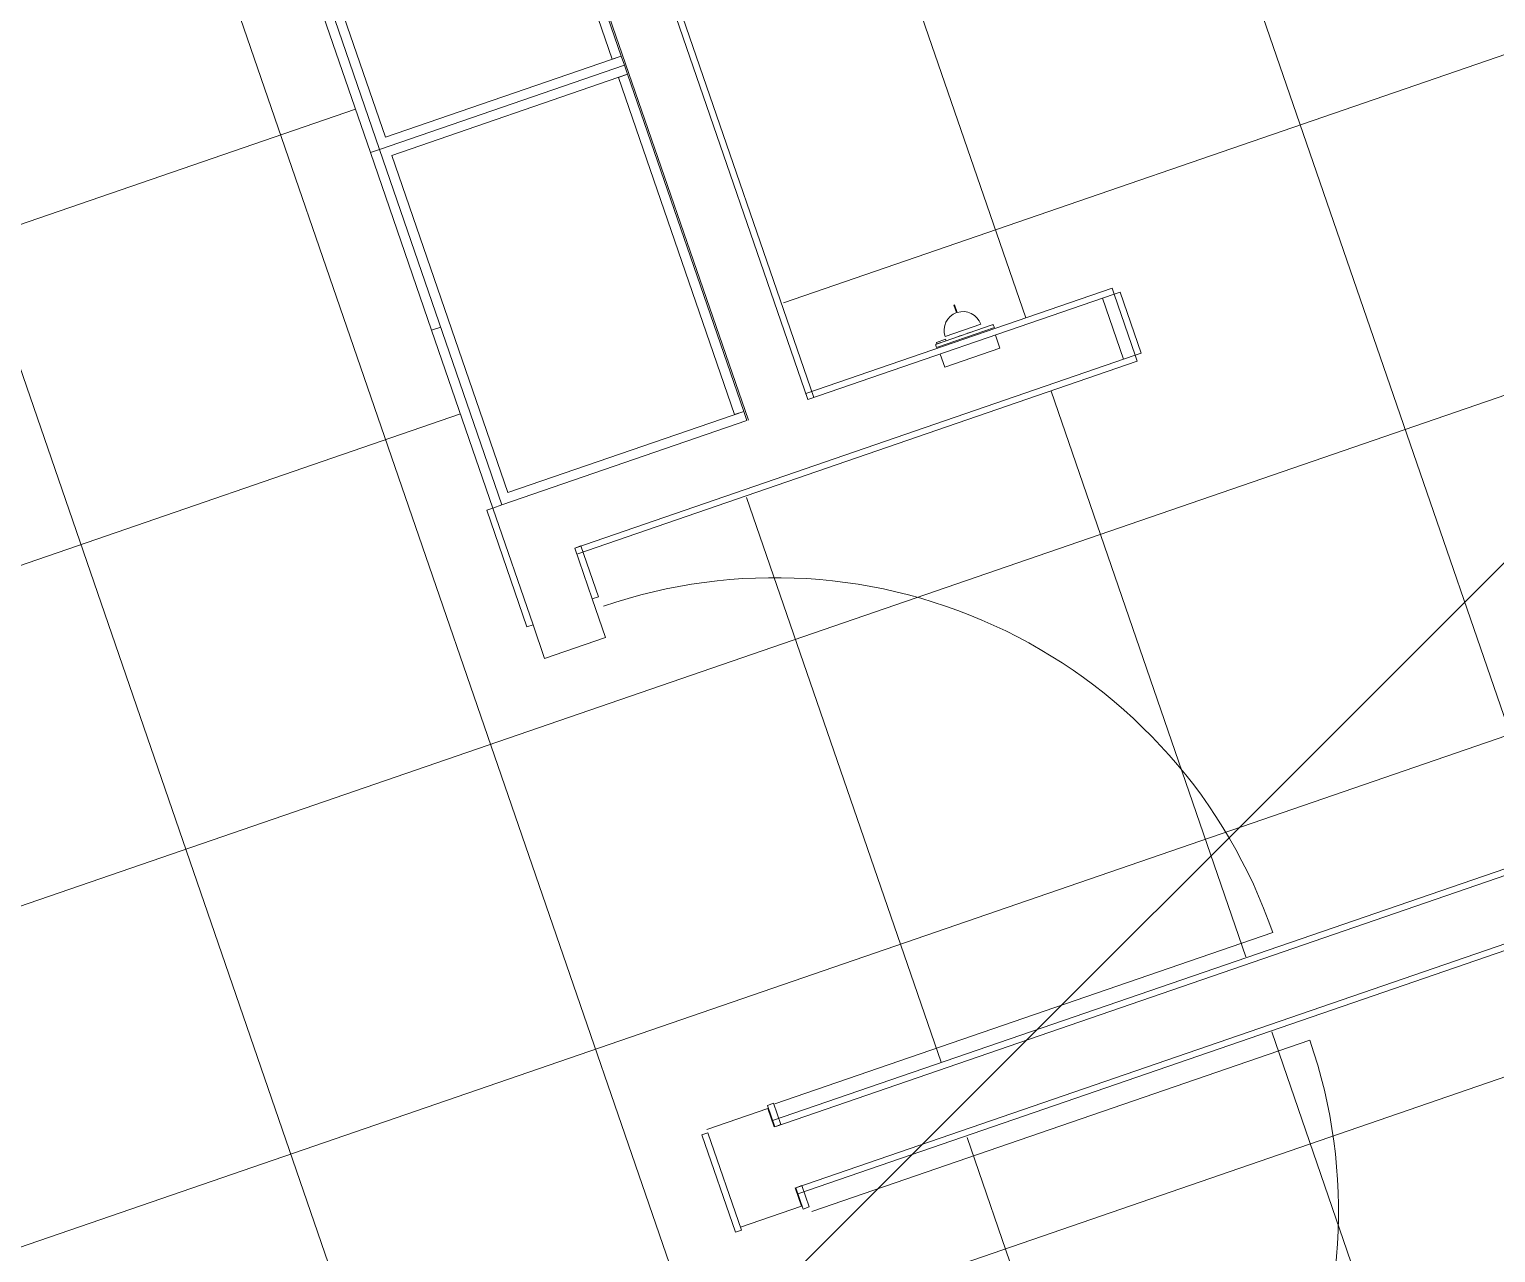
# Model space of a CAD drawing. Header units: millimetres. Extents: x 674 to 609626, y -20132 to 4061356.
# Drawn here: x 137599 to 140328, y 3973862 to 3976140 of the extents above; entities that cross this region are included whole.
import ezdxf

# ---------------------------------------------------------------- set-up
doc = ezdxf.new("R2010")
doc.units = ezdxf.units.MM
for name, color, linetype, lineweight in [('A-000-M_MASS', 13, 'Continuous', 25), ('A-230-H-FLOOR', 190, 'Continuous', 13), ('A-230-M_FLOOR', 192, 'Continuous', 13), ('A-325-M_DOOR', 31, 'Continuous', 13), ('A-325-M_DOOR_PANEL', 31, 'Continuous', 13), ('A-760-M_FFE_STORAGE', 31, 'Continuous', 13), ('E-610-M_EPS', 91, 'Continuous', 13), ('Z-060-M_DETAIL', 92, 'Continuous', 25)]:
    doc.layers.add(name, color=color, linetype=linetype, lineweight=lineweight)

# ---------------------------------------------------------------- blocks, each defined once
blk = doc.blocks.new('X_Door-Panel-Hinge-Standard - Standard-1773919-S0_021 - GROUND LOADING PLAN')
at = {"layer": 'A-325-M_DOOR', "lineweight": 5}
blk.add_arc((-490.0000000000011, 19.99999999999999), 980.0000000000015, 359.9999999999996, 89.99999999999994, dxfattribs=at)
at = {"layer": 'A-325-M_DOOR_PANEL', "lineweight": 5}
blk.add_line((-489.9999999999995, 19.99999999999999), (-489.9999999999995, 1000.000000000001), dxfattribs=at)
blk = doc.blocks.new('X_Door-Panel-Hinge-Standard - Standard-1773783-S0_021 - GROUND LOADING PLAN')
at = {"layer": 'A-325-M_DOOR', "lineweight": 5}
blk.add_arc((-490.0000000000011, -19.99999999999999), 979.9999999999999, 269.9999999999997, 4.452776554048924e-14, dxfattribs=at)
at = {"layer": 'A-325-M_DOOR_PANEL', "lineweight": 5}
blk.add_line((-489.9999999999995, -19.99999999999999), (-489.9999999999995, -1000.000000000001), dxfattribs=at)
blk = doc.blocks.new('WALL_FINISH - M-TIL2 Wall Tile-3365031-S0_021 - GROUND LOADING PLAN')
at = {"layer": 'A-000-M_MASS', "lineweight": 5}
for p, q in [((1730.743048334731, 1.108855940401554e-09), (2.772139851003885e-10, 5.544279702007771e-10)), ((2.772139851003885e-10, 5.544279702007771e-10), (-2.772139851003885e-10, -11.99999999965075)), ((1730.743048334731, -11.99999999965075), (1730.743048334731, 1.108855940401554e-09)), ((-2.772139851003885e-10, -11.99999999965075), (1730.743048334731, -11.99999999965075))]:
    blk.add_line(p, q, dxfattribs=at)
blk = doc.blocks.new('WALL_FINISH - M-TIL2 Wall Tile-3365032-S0_021 - GROUND LOADING PLAN')
at = {"layer": 'A-000-M_MASS', "lineweight": 5}
for p, q in [((41.99859226402477, -2.772139851003885e-10), (0, 0)), ((0, 0), (0, -11.99999999992797)), ((0, -11.99999999992797), (41.99859226402477, -12.00000000020518)), ((41.99859226402477, -12.00000000020518), (41.99859226402477, -2.772139851003885e-10))]:
    blk.add_line(p, q, dxfattribs=at)
blk = doc.blocks.new('WALL_FINISH - M-TIL2 Wall Tile-2946752-S0_021 - GROUND LOADING PLAN')
at = {"layer": 'A-000-M_MASS', "lineweight": 5}
for p, q in [((2080.000000000081, 12.00000000020518), (5.544279702007771e-10, 11.99999999992797)), ((5.544279702007771e-10, 11.99999999992797), (5.544279702007771e-10, 0)), ((5.544279702007771e-10, 0), (2080.000000000081, 0)), ((2080.000000000081, 0), (2080.000000000081, 12.00000000020518))]:
    blk.add_line(p, q, dxfattribs=at)
blk = doc.blocks.new('WALL_FINISH - M-TIL2 Wall Tile-3207837-S0_021 - GROUND LOADING PLAN')
at = {"layer": 'A-000-M_MASS', "lineweight": 5}
for p, q in [((602.9689808108902, 12.00000000075961), (2.772139851003885e-10, 12.00000000020518)), ((2.772139851003885e-10, 12.00000000020518), (0, 5.544279702007771e-10)), ((0, 5.544279702007771e-10), (602.9689808106131, 0)), ((602.9689808106131, 0), (602.9689808108902, 12.00000000075961))]:
    blk.add_line(p, q, dxfattribs=at)
blk = doc.blocks.new('WALL_FINISH - M-TIL2 Wall Tile-3207838-S0_021 - GROUND LOADING PLAN')
at = {"layer": 'A-000-M_MASS', "lineweight": 5}
for p, q in [((120.0007106317862, 11.99999999992797), (0, 11.99999999965075)), ((0, 11.99999999965075), (-5.544279702007771e-10, -2.772139851003885e-10)), ((120.0007106323406, -2.772139851003885e-10), (120.0007106317862, 11.99999999992797)), ((-5.544279702007771e-10, -2.772139851003885e-10), (120.0007106323406, -2.772139851003885e-10))]:
    blk.add_line(p, q, dxfattribs=at)
blk = doc.blocks.new('WALL_FINISH - M-TIL2 Wall Tile-3207839-S0_021 - GROUND LOADING PLAN')
at = {"layer": 'A-000-M_MASS', "lineweight": 5}
for p, q in [((1102.969833738677, 12.00000000020518), (0, 12.00000000020518)), ((0, 12.00000000020518), (0, 0)), ((0, 0), (1102.9698337384, -5.544279702007771e-10)), ((1102.9698337384, -5.544279702007771e-10), (1102.969833738677, 12.00000000020518))]:
    blk.add_line(p, q, dxfattribs=at)
blk = doc.blocks.new('WALL_FINISH - M-TIL2 Wall Tile-3365033-S0_021 - GROUND LOADING PLAN')
at = {"layer": 'A-000-M_MASS', "lineweight": 5}
for p, q in [((2201.984136069829, 12.00000000075961), (0, 12.00000000020518)), ((0, 12.00000000020518), (2.772139851003885e-10, 0)), ((2.772139851003885e-10, 0), (2201.984136069829, -5.54427970200777e-10)), ((2201.984136069829, -5.544279702007771e-10), (2201.984136069829, 12.00000000075961))]:
    blk.add_line(p, q, dxfattribs=at)
blk = doc.blocks.new('WALL_FINISH - M-TIL2 Wall Tile-3365034-S0_021 - GROUND LOADING PLAN')
at = {"layer": 'A-000-M_MASS', "lineweight": 5}
for p, q in [((42.00000766817976, 12.00000000020518), (-5.544279702007771e-10, 12.0000000004824)), ((-5.544279702007771e-10, 12.0000000004824), (0, 5.544279702007771e-10)), ((0, 5.544279702007771e-10), (42.00000766817976, 2.772139851003885e-10)), ((42.00000766817976, 2.772139851003885e-10), (42.00000766817976, 12.00000000020518))]:
    blk.add_line(p, q, dxfattribs=at)
blk = doc.blocks.new('WALL_FINISH - M-TIL2 Wall Tile-2622480-S0_021 - GROUND LOADING PLAN')
at = {"layer": 'A-000-M_MASS', "lineweight": 5}
for p, q in [((99.99145212954754, 12.0000000004824), (0, 11.99999999992797)), ((0, 11.99999999992797), (0, 0)), ((0, 0), (99.99145213010198, 2.772139851003885e-10)), ((99.99145213010198, 2.772139851003885e-10), (99.99145212954754, 12.0000000004824))]:
    blk.add_line(p, q, dxfattribs=at)
blk = doc.blocks.new('WALL_FINISH - M-TIL2 Wall Tile-2627965-S0_021 - GROUND LOADING PLAN')
at = {"layer": 'A-000-M_MASS', "lineweight": 5}
for p, q in [((230.0000000446831, 0), (0, 2.772139851003885e-10)), ((0, 2.772139851003885e-10), (0, -11.99999999992797)), ((230.0000000446831, -12.00000000020518), (230.0000000446831, 0)), ((0, -11.99999999992797), (230.0000000446831, -12.00000000020518))]:
    blk.add_line(p, q, dxfattribs=at)
blk = doc.blocks.new('WALL_FINISH - M-TIL2 Wall Tile-2627966-S0_021 - GROUND LOADING PLAN')
at = {"layer": 'A-000-M_MASS', "lineweight": 5}
for p, q in [((192.0002205824509, 0), (-5.544279702007771e-10, -2.772139851003885e-10)), ((192.0002205824509, -12.0000000004824), (192.0002205824509, 0)), ((-5.544279702007771e-10, -2.772139851003885e-10), (-5.544279702007771e-10, -11.99999999992797)), ((-5.544279702007771e-10, -11.99999999992797), (192.0002205824509, -12.0000000004824))]:
    blk.add_line(p, q, dxfattribs=at)
blk = doc.blocks.new('Casework_BaseCabinet_DoublePanelSolid_AF - BelowBench_2Door_NO SHELF_-V19-S0_021 - GROUND LOADING PLAN')
at = {"layer": 'A-760-M_FFE_STORAGE', "lineweight": 5}
for p, q in [((-289.299673566304, -1.999999999983708), (-307.2996735663028, -1.999999999983708)), ((-307.2996735663028, -1.999999999983708), (-307.2996735663028, -483.9999999999782)), ((374.7003264337119, -1.999999999983709), (-289.2996735662928, -1.999999999983708)), ((-289.2996735662928, -1.999999999983708), (-289.2996735662929, -19.99999999998154)), ((-289.299673566304, -465.9999999999776), (-289.299673566304, -1.999999999983708)), ((-289.2996735662929, -19.99999999998154), (374.7003264337118, -19.99999999998154)), ((374.7003264337119, -19.99999999998154), (374.7003264337119, -1.999999999983708)), ((392.7003264336967, -1.999999999983708), (374.7003264337007, -1.999999999983708)), ((374.7003264337007, -1.999999999983708), (374.7003264337008, -465.9999999999776)), ((392.7003264336967, -483.9999999999782), (392.7003264336967, -1.999999999983708)), ((-307.2996735663028, -483.9999999999782), (392.7003264336967, -483.9999999999782)), ((-307.2996735663028, -484.0049739069124), (-307.2996735663028, -501.9999999999833)), ((374.7003264337008, -465.9999999999776), (-289.2996735663039, -465.9999999999776)), ((42.70032643369684, -501.9999999999833), (42.70032643369684, -483.9999999999782)), ((42.70032643369686, -483.9999999999782), (42.70032643369686, -501.9999999999833)), ((392.7003264336967, -501.9999999999833), (392.7003264336967, -483.9999999999782)), ((-307.2996735663028, -501.9999999999833), (42.70032643369684, -501.9999999999833)), ((42.70032643369686, -501.9999999999833), (392.7003264336967, -501.9999999999833))]:
    blk.add_line(p, q, dxfattribs=at)
blk = doc.blocks.new('ELGP-110_GPO - SINGLE CLEANER_9015 - ELGP-110 - S-9015-V28-S0_021 - GROUND LOADING PLAN')
at = {"layer": 'E-610-M_EPS', "lineweight": 5}
for p, q in [((-54.17688323373191, 45.99999999998347), (54.17688323373201, 45.99999999998347)), ((-54.17688323373191, 45.99999999998347), (-54.17688323373191, 19.98883216467165)), ((54.17688323373201, 19.9872923298511), (54.17688323373201, 45.99999999998347)), ((-56.9999999999975, 5.999999999983467), (56.9999999999976, 5.999999999983467)), ((-56.9999999999975, 5.999999999983467), (-56.9999999999975, 1.999999999983327)), ((56.9999999999976, 1.999999999983553), (56.9999999999976, 5.999999999983467)), ((-54.99999999857544, -4.019602783955634e-09), (55.00000000143421, -4.019602783955634e-09)), ((34.99999999999998, -8.000000000017273), (-35.00000000000001, -8.000000000017048)), ((-9.526172634824583, -9.283199065022514e-12), (-12.12424884617789, -9.637665521209712e-12)), ((-12.12424884617789, -9.637665521209714e-12), (-8.874248846177887, -1.096789899654912e-11)), ((-6.276172634824578, -1.061343254036192e-11), (-9.526172634824583, -9.283199065022514e-12)), ((-8.874248846177887, -1.096789899654912e-11), (-6.276172634824578, -1.061343254036192e-11)), ((-1.500000000003804, -6.66677546501526e-12), (1.49999999999619, -6.666775465015257e-12)), ((1.499999999996165, -5.13075415487074e-12), (-1.500000000003821, -5.130754154870742e-12)), ((9.52617263481691, -9.283199065022515e-12), (6.276172634816905, -1.061343254036192e-11)), ((6.276172634816913, -1.061343254036192e-11), (8.87424884617023, -1.096789899654912e-11)), ((8.87424884617023, -1.096789899654912e-11), (12.12424884617024, -9.637665521209712e-12)), ((12.12424884617024, -9.637665521209714e-12), (9.52617263481691, -9.283199065022515e-12)), ((35.99999999999864, -2.828511106815594), (35.99999999999864, -1.580573588677581e-11)), ((35.99999999999861, -1.154353006115664e-11), (35.99999999999864, -2.828511106815592)), ((35.99999999999861, -1.154360408155417e-11), (53.99999999999861, -1.154360408155417e-11)), ((35.99999999999864, -1.580573588677581e-11), (53.99999999999864, -1.58057358867758e-11)), ((53.99999999999864, -2.828511106815592), (35.99999999999864, -2.828511106815592)), ((53.99999999999864, -2.828511106815592), (53.99999999999861, -1.154353279630982e-11)), ((53.99999999999864, -1.58057358867758e-11), (53.99999999999864, -2.828511106815594)), ((-0.5000000000000132, -42.99642838921145), (-0.5000000000000048, -58.00000000001721)), ((0.4999999999999963, -58.00000000001721), (0.4999999999999836, -42.99642838921145)), ((-0.5000000000000048, -58.00000000001721), (0.4999999999999963, -58.00000000001721))]:
    blk.add_line(p, q, dxfattribs=at)
for centre, radius, start, end in [((4.229949723821847e-15, -8.00000000001721), 35.00000000000005, 179.9999999999997, 269.1814610210262), ((-2.537969834293108e-14, -8.00000000001721), 35.00000000000001, 270.8185389789724, 359.9999999999991)]:
    blk.add_arc(centre, radius, start, end, dxfattribs=at)
for points, knots in [([(-57.00000000000731, 1.999999999983278), (-56.99922596713127, 1.825467074783824), (-56.96590307709723, 1.5636911339342), (-56.85264117355057, 1.232444814516283), (-56.73718842173719, 0.9971399993733422), (-56.59090998495761, 0.7789951878895919), (-56.41836951731334, 0.581742100862948), (-56.22089332007113, 0.408755034319464), (-56.03881108566988, 0.2872905709398536), (-55.88596138180156, 0.2049735426876088), (-55.72564453323996, 0.1329043082779541), (-55.43583603535211, 0.03448882774922309), (-55.17842539347708, -1.655015992111373e-11), (-55.00000000000706, -1.650896928825929e-11)], [0, 0, 0, 0, 0.1666666666666667, 0.25, 0.3333333333333333, 0.4166666666666666, 0.5, 0.5833333333333333, 0.6666666666666666, 0.7083333333333333, 0.75, 0.8333333333333334, 1, 1, 1, 1]), ([(-55.00000000000705, -9.128760247723024e-13), (-55.17453292520651, -8.71441993909754e-13), (-55.43630871230908, 0.03449078616596438), (-55.76755544171916, 0.1469603986535913), (-55.96364176269136, 0.2436565880739634), (-56.11193373883329, 0.3358736390275838), (-56.25387953268012, 0.4375877809149382), (-56.4182583820823, 0.5817415678819755), (-56.59124408315338, 0.7789953307089713), (-56.73700536884253, 0.9971399611748673), (-56.85303928693354, 1.232444824589307), (-56.96550940249222, 1.563691127916791), (-57.00000000000728, 1.825467074800363), (-57.00000000000732, 1.999999999999819)], [-1, -1, -1, -1, -0.8333333333333333, -0.75, -0.6666666666666666, -0.625, -0.5833333333333333, -0.5, -0.4166666666666666, -0.3333333333333333, -0.25, -0.1666666666666667, 0, 0, 0, 0]), ([(57.00000000000731, 2.000000000000188), (56.99922596713127, 1.825467074800731), (56.96590307709721, 1.563691133951087), (56.8526411735506, 1.23244481453312), (56.7371884217372, 0.9971399993901247), (56.59090998495762, 0.7789951879062987), (56.41836951731334, 0.5817421008795703), (56.22089332007112, 0.408755034335991), (56.03881108566989, 0.2872905709562967), (55.88596138180158, 0.2049735427039773), (55.72564453323999, 0.132904308294249), (55.43583603535208, 0.03448882776537968), (55.17842539347705, -5.159028335555062e-13), (55.00000000000706, -5.57028067292551e-13)], [0, 0, 0, 0, 0.1666666666666667, 0.25, 0.3333333333333333, 0.4166666666666666, 0.5, 0.5833333333333333, 0.6666666666666666, 0.7083333333333333, 0.75, 0.8333333333333334, 1, 1, 1, 1]), ([(57.00000000000732, 1.999999999983645), (57.00000000000732, 1.825467074784189), (56.96550939867819, 1.563691133934563), (56.85303929329023, 1.23244481451665), (56.73700534468711, 0.9971399993737116), (56.59124417341835, 0.7789951878899529), (56.41825804517791, 0.5817421008633017), (56.22100502015198, 0.4087550343198191), (56.03921668866035, 0.2872905709402125), (55.88520895640254, 0.2049735426879664), (55.72614861648574, 0.1329043082783116), (55.43630945035191, 0.03448882774957965), (55.17453292520648, -1.619533571073568e-11), (55.00000000000706, -1.61531258327173e-11)], [0, 0, 0, 0, 0.1666666666666667, 0.25, 0.3333333333333333, 0.4166666666666666, 0.5, 0.5833333333333333, 0.6666666666666666, 0.7083333333333333, 0.75, 0.8333333333333334, 1, 1, 1, 1])]:
    blk.add_open_spline(points, degree=3, knots=knots, dxfattribs=at)
blk = doc.blocks.new('WALL_FINISH - M-FLT1 - Skirting Tile-2628281-S0_021 - GROUND LOADING PLAN')
at = {"layer": 'A-000-M_MASS', "lineweight": 5}
h = blk.add_hatch(dxfattribs=at)
h.set_pattern_fill('FP_15', color=256, style=0, pattern_type=2)
h.set_pattern_definition([(0, (0, 0), (0, 600), []), (90, (0, 0), (-600, 3.673940397442059e-14), [])])
h.paths.add_polyline_path([(2099.996292476897, -2.896048170785002), (2099.996292476897, -9.009454515762627e-10), (2099.824745578931, -2.897300017657881)])
blk.add_line((2099.996292481115, -8.43028979957694e-12), (6.226485993465758e-12, -8.43028979957694e-12), dxfattribs=at)
blk = doc.blocks.new('25021-APA-ZZ-ZZ-M3-AR-000001_V3_rvt-1-S0_021 - GROUND LOADING PLAN')
at = {"layer": 'A-230-H-FLOOR', "lineweight": 5}
h = blk.add_hatch(dxfattribs=at)
h.set_pattern_fill('FP_12', color=256, style=0, pattern_type=2)
h.set_pattern_definition([(289, (-2382147.748, 3976892.934), (567.31114535959, 195.3408926742941), []), (19, (-2382147.748, 3976892.934), (-195.340892674294, 567.3111453595901), [])])
h.paths.add_polyline_path([(-2382500.575663976, 3969810.37924103), (-2382493.531232799, 3969816.750988216), (-2382688.630135536, 3970383.359343769), (-2382696.889294314, 3970380.515421695), (-2382502.769632477, 3969816.750988216)])
h.paths.add_polyline_path([(-2383208.357096034, 3974546.349337308), (-2383208.331520936, 3974546.349337308), (-2382931.224181578, 3974641.771651745)])
h.paths.add_polyline_path([(-2383883.537354484, 3975646.468800211), (-2383871.577821488, 3975648.593431862), (-2383833.122265063, 3975536.911918997), (-2383844.863538104, 3975534.153429042), (-2383883.132795602, 3975645.292857538)])
h.paths.add_polyline_path([(-2385039.887682395, 3975248.287964048), (-2384965.018617356, 3975030.814694147), (-2384976.365048827, 3975026.908482059), (-2385051.234113866, 3975244.381751958), (-2385043.797150456, 3975246.942059703)])
h.paths.add_polyline_path([(-2384181.315128514, 3972751.793633243), (-2384194.120151621, 3972752.123381002), (-2384263.637947099, 3972954.013060323), (-2384252.291752472, 3972957.91995862), (-2384181.37981179, 3972751.981482778)])
h.paths.add_polyline_path([(-2383436.80542685, 3973135.079033052), (-2383424.103206707, 3973135.047748984), (-2383386.38941706, 3973025.518950855), (-2383397.812125335, 3973021.834262639), (-2383436.794654882, 3973135.047748984)])
h.paths.add_polyline_path([(-2383436.881109535, 3973135.047748984), (-2383436.901497924, 3973135.045953129), (-2383571.755115103, 3973088.605833586)])
h.paths.add_polyline_path([(-2382480.970262084, 3969817.129922272), (-2381422.572669759, 3970185.935455207), (-2381768.931461311, 3971191.834955335), (-2381812.029158386, 3971176.994885621), (-2381851.098143135, 3971290.456837086), (-2381815.916143112, 3971302.571250813), (-2381819.824535213, 3971313.917473721), (-2381686.603315589, 3971359.789218314), (-2381682.700471677, 3971348.441627068), (-2381669.650351381, 3971347.412991047), (-2381666.901663295, 3971339.43040547), (-2378168.483120831, 3972544.032822566), (-2378733.569620344, 3974185.163181276), (-2382168.048420823, 3973001.087556348), (-2382166.302757138, 3972996.017780886), (-2382175.840733999, 3972986.85967752), (-2382177.749083869, 3972979.38498268), (-2382293.879574311, 3972942.483899192), (-2382297.786553337, 3972950.742423253), (-2382304.068608732, 3972953.803572694), (-2382851.090958458, 3974529.743802988), (-2384459.595627211, 3973971.51970777), (-2384451.174583615, 3973947.063785871), (-2384464.36193446, 3973948.503868379), (-2384465.412603426, 3973948.503868379), (-2384578.874554629, 3973909.414686565), (-2384578.874554629, 3973903.092144668), (-2384588.740017115, 3973901.207527451), (-2384650.784889053, 3974081.39476021), (-2384639.431739603, 3974085.301658684), (-2384641.385005225, 3974090.974223014), (-2384527.924897701, 3974130.044375689), (-2384515.124642177, 3974096.353229633), (-2384515.27082528, 3974096.353229633), (-2384524.313808914, 3974137.659520576), (-2384517.59815742, 3974139.971851451), (-2384503.924574613, 3974112.951384103), (-2382449.84710796, 3974824.580611701), (-2382858.834236659, 3976012.365479698), (-2382722.679561774, 3976059.24729394), (-2382526.567668546, 3975489.697000378), (-2379538.568719865, 3976523.050322624), (-2380144.414814468, 3978282.555140783), (-2383704.223856448, 3977056.589013414), (-2383707.987518701, 3977067.519482267), (-2383719.333741608, 3977063.612664413), (-2384242.475468901, 3978570.235111211), (-2384458.800828367, 3978495.748316492), (-2384450.336195424, 3978471.165804856), (-2384733.99107409, 3978373.493342982), (-2384742.456401054, 3978398.077870153), (-2385596.438203005, 3978104.028354496), (-2385577.728006511, 3978049.691252572), (-2385315.351483358, 3978116.801534576), (-2385289.046750516, 3978113.400886404), (-2385267.240800499, 3978105.103063061), (-2385232.502216013, 3978073.940541599), (-2385230.639175636, 3978071.759201582), (-2385207.620998197, 3978014.47073214), (-2385110.669129469, 3977723.340888508), (-2385115.785760713, 3977685.099140746), (-2385118.983072509, 3977674.531356733), (-2385131.896051781, 3977653.181471914), (-2385149.692509733, 3977635.692941391), (-2385176.521261597, 3977620.923175085), (-2385397.752377476, 3977527.016137833), (-2385381.118998857, 3977478.710413748), (-2385176.521261597, 3977549.159064303), (-2384453.559131305, 3975450.165242146), (-2384453.71161209, 3975450.322556813), (-2385130.853178718, 3977416.839067568), (-2385119.506983572, 3977420.745966043), (-2384442.311192389, 3975466.763396501), (-2384214.302290907, 3975547.373099029), (-2384211.632988095, 3975552.522727987), (-2384109.182739826, 3975583.569498659), (-2384103.073809397, 3975583.569498659), (-2383887.444413555, 3975657.814940058), (-2383883.537354484, 3975646.468800211), (-2383905.267202597, 3975638.97036346), (-2383865.943682069, 3975525.611554122), (-2383844.46846021, 3975533.006066009), (-2383840.561642356, 3975521.659843102), (-2384870.748781424, 3975162.567989911), (-2384843.447314314, 3975083.276943645), (-2384854.793564954, 3975079.370206335), (-2384830.054069272, 3975007.478796419), (-2384943.51634369, 3974968.40708903), (-2385723.565276087, 3977233.882222687), (-2385561.539159718, 3977291.793251989), (-2385575.271728792, 3977331.672767603), (-2385587.563440201, 3977327.435021661), (-2385730.165234538, 3977741.571144514), (-2385717.878288052, 3977745.803617862), (-2385858.256839715, 3978140.773134449), (-2386329.031885917, 3977978.672286393), (-2386332.938703773, 3977990.018509307), (-2386345.630151947, 3977990.018509307), (-2386383.353105213, 3978099.57392052), (-2387495.310919539, 3977716.784817453), (-2387456.257287366, 3977603.359100413), (-2387467.601478176, 3977599.458715941), (-2387467.601478176, 3977586.767236731), (-2388018.314594972, 3977392.767128673), (-2388004.241603725, 3977363.908550911), (-2388000.630562613, 3977359.839032962), (-2387969.852457877, 3977258.166712446), (-2387969.852457877, 3977252.023029807), (-2387174.79682176, 3974943.014378705), (-2387138.867115887, 3974955.385968574), (-2387115.75913553, 3974891.953288318), (-2387064.887743803, 3974909.469713217), (-2387056.748539942, 3974885.831748826), (-2387108.7520616, 3974867.925500331), (-2386787.253509074, 3973934.225906927), (-2386821.901390055, 3973921.203180749), (-2386329.033429169, 3972477.37862987), (-2386336.552682609, 3972474.789543279), (-2386834.529437853, 3973921.482037888), (-2386826.498598064, 3973925.3397818), (-2387147.704934555, 3974854.512950556), (-2387198.576326282, 3974836.996525658), (-2387206.715530143, 3974860.634490048), (-2387154.712008485, 3974878.540738543), (-2387180.754535228, 3974940.962973447), (-2387186.143044668, 3974939.107560852), (-2387178.003840806, 3974915.469596462), (-2387234.734955342, 3974895.935507194), (-2386899.399756251, 3973922.051374327), (-2386842.668641716, 3973941.585463595), (-2386329.033429169, 3972449.880492158), (-2386417.912188713, 3972419.277081013), (-2386115.77870664, 3971541.837989648), (-2386014.22811522, 3971572.439254002), (-2385426.923503224, 3969874.915283336), (-2384001.738913618, 3969874.915283336), (-2384001.738913618, 3969885.838033122), (-2383563.738913618, 3969885.838033122), (-2383563.738913618, 3969874.915283336), (-2383303.43997849, 3969874.915283336), (-2383303.43997849, 3970096.477533432), (-2383291.439978491, 3970096.477533432), (-2383291.439978491, 3970109.168981606), (-2383272.55242397, 3970115.672488175), (-2384276.741073008, 3973031.995792798), (-2384163.2783176, 3973071.065053516), (-2384138.535430859, 3972999.208149781), (-2384127.189235274, 3973003.112438882), (-2384094.634994167, 3972921.261596362), (-2383440.712244703, 3973146.42525596), (-2383397.812125335, 3973008.894317144), (-2383433.169972173, 3972996.719353104), (-2383430.098644642, 3972983.569087555), (-2383532.549143572, 3972952.523034502), (-2383535.620220443, 3972961.442089356), (-2383575.268583148, 3972943.419723089), (-2382887.589604654, 3970946.255466538), (-2382846.380726652, 3970960.444821147), (-2382842.473908799, 3970949.096649613), (-2382662.352955731, 3971011.118697735), (-2382623.283971747, 3970897.656746003), (-2382847.566550126, 3970818.113947046), (-2382793.616256839, 3970664.495869411), (-2382786.300581876, 3970667.014916456), (-2382839.307387945, 3970808.266380039), (-2382842.275241604, 3970807.244442506), (-2382846.182140002, 3970818.590637678), (-2382808.361489424, 3970831.613632339), (-2382804.454591026, 3970820.267437165), (-2382824.054374918, 3970813.518534726), (-2382774.954386729, 3970670.921814932), (-2382768.597173079, 3970673.110829662), (-2382670.924711206, 3970389.455950995), (-2382677.283940389, 3970387.266242244), (-2382496.668846123, 3969862.721920802)])
h.paths.add_polyline_path([(-2381147.841146199, 3969832.004001217), (-2380875.103340645, 3969925.915158857), (-2381014.563480542, 3970341.103156202), (-2381005.314775467, 3970406.584123511), (-2380997.011625308, 3970431.399623536), (-2380971.407194928, 3970470.083698067), (-2380929.053197175, 3970504.616857738), (-2380895.146914701, 3970521.521906578), (-2380849.688076925, 3970530.770611652), (-2380794.263504563, 3970524.886729258), (-2380759.391609592, 3970513.218756418), (-2380720.707535061, 3970487.614326037), (-2380689.968502626, 3970452.870170235), (-2380669.26932655, 3970411.354045811), (-2380544.249337589, 3970039.837328077), (-2380279.393045688, 3970131.034662932), (-2380747.082993657, 3971489.304897206), (-2380761.184458168, 3971495.839418597), (-2380765.087475393, 3971513.02670707), (-2380760.837706397, 3971529.251483565), (-2380794.263504563, 3971626.154751076), (-2381214.759519782, 3971479.581625318), (-2381204.362273135, 3971432.147057659), (-2381209.753801589, 3971432.147057659), (-2381226.679676577, 3971477.26192262), (-2381662.669179592, 3971327.138663989), (-2381159.187288485, 3969864.954830466)])
h.paths.add_polyline_path([(-2380267.101304206, 3970135.26704894), (-2380000.911517844, 3970226.92354276), (-2380140.371657745, 3970642.111540106), (-2380131.12295267, 3970707.592507414), (-2380122.81980251, 3970732.408007439), (-2380097.21537213, 3970771.092081971), (-2380054.861374377, 3970805.625241641), (-2380020.955091903, 3970822.53029048), (-2379975.496254127, 3970831.778995555), (-2379919.660961986, 3970825.757688244), (-2379885.199786794, 3970814.227140321), (-2379846.515712263, 3970788.622709941), (-2379815.776679828, 3970753.878554138), (-2379795.077503752, 3970712.362429714), (-2379670.057514791, 3970340.845711979), (-2379404.78836326, 3970432.185205805), (-2379877.5771003, 3971790.876678175), (-2379891.719235924, 3971805.018813799), (-2379891.719235924, 3971846.335142875), (-2379919.660961986, 3971927.304557138), (-2380340.154848767, 3971780.732201837), (-2380329.757602119, 3971733.297634178), (-2380335.149130573, 3971733.297634178), (-2380352.075005562, 3971778.412461561), (-2380781.918724116, 3971630.405399865), (-2380745.720055765, 3971525.276833481), (-2380733.705189717, 3971521.285437544), (-2380726.695570774, 3971509.144421393), (-2380729.375062698, 3971477.80752682), (-2380544.249337589, 3970940.163382221)])
h.paths.add_polyline_path([(-2381405.974403731, 3970174.589989315), (-2381405.974403731, 3970176.236962657), (-2381406.034778736, 3970174.764574044)])
h.paths.add_polyline_path([(-2379392.496621777, 3970436.417591813), (-2379126.306835413, 3970528.074085634), (-2379265.766975316, 3970943.26208298), (-2379256.518270242, 3971008.743050287), (-2379243.614538551, 3971040.5092708), (-2379222.610689702, 3971072.242624844), (-2379187.866533899, 3971102.981657279), (-2379146.350409474, 3971123.680833354), (-2379100.891571699, 3971132.929538429), (-2379045.056279556, 3971126.908231118), (-2379010.595104366, 3971115.377683195), (-2378971.911029834, 3971089.773252815), (-2378933.932679099, 3971040.5092708), (-2378920.472821324, 3971013.512972587), (-2378795.452832363, 3970641.996254852), (-2378530.183680831, 3970733.335748679), (-2378997.878170427, 3972091.619172798), (-2379011.978414149, 3972098.153188522), (-2379015.881431375, 3972115.340476995), (-2379011.631662379, 3972131.56221373), (-2379045.056279556, 3972228.45510001), (-2379465.550177737, 3972081.88277836), (-2379455.15293109, 3972034.4482107), (-2379460.544459544, 3972034.4482107), (-2379477.470334531, 3972079.563000508), (-2379907.314041687, 3971931.555942736), (-2379867.224338496, 3971829.513711227), (-2379853.082202872, 3971809.307068146), (-2379861.460659375, 3971798.388051047), (-2379552.740207959, 3970901.798757881)])
h.paths.add_polyline_path([(-2378517.891939348, 3970737.568134687), (-2378251.702152979, 3970829.224628509), (-2378391.162292887, 3971244.412625855), (-2378381.913587812, 3971309.893593163), (-2378364.520765985, 3971348.442089041), (-2378348.006007272, 3971373.39316772), (-2378313.261851469, 3971404.132200154), (-2378271.745727045, 3971424.831376229), (-2378226.286889269, 3971434.080081304), (-2378164.249834274, 3971425.98369317), (-2378135.990421936, 3971416.52822607), (-2378097.306347405, 3971390.92379569), (-2378062.709514427, 3971348.442089041), (-2378045.868138894, 3971314.663515463), (-2377920.848149933, 3970943.146797725), (-2377650.778444726, 3971040.5092708), (-2378164.249834274, 3972531.738465698), (-2378590.947635195, 3972383.039535802), (-2378580.550388548, 3972335.604968143), (-2378585.941917002, 3972335.604968143), (-2378602.867791989, 3972380.712806557), (-2379032.709359257, 3972232.706485608), (-2378992.313145854, 3972130.776707844), (-2378977.489526755, 3972111.458191318), (-2378980.16901868, 3972080.118256985), (-2378534.914008012, 3970787.003811661)])
h.paths.add_polyline_path([(-2377634.180178698, 3971029.164058814), (-2377634.180178698, 3971029.365933352), (-2377634.180178698, 3971029.185457801)])
h.paths.add_polyline_path([(-2381204.362273135, 3971432.147057659), (-2381219.942770767, 3971479.581625318), (-2381225.740441847, 3971477.585327073), (-2381215.982459681, 3971456.845205288)])
h.paths.add_polyline_path([(-2380329.757602119, 3971733.297634178), (-2380345.337990617, 3971780.732201837), (-2380351.135755617, 3971778.735871253), (-2380341.377788666, 3971757.995781808)])
h.paths.add_polyline_path([(-2379455.15293109, 3972034.4482107), (-2379470.73321046, 3972081.88277836), (-2379476.531069373, 3972079.886415438), (-2379466.773117635, 3972059.14635833)])
h.paths.add_polyline_path([(-2378580.550388548, 3972335.604968143), (-2378596.110479607, 3972383.039535802), (-2378601.92571225, 3972381.037190625), (-2378592.170575093, 3972360.303115773)])
h.paths.add_polyline_path([(-2383443.672789799, 3972968.318927738), (-2383444.584002287, 3972947.821843284), (-2383455.597537194, 3972943.419723089), (-2383447.920952803, 3972959.44864508)])
h.paths.add_polyline_path([(-2383465.844976629, 3972923.671485134), (-2383505.828773682, 3972937.42143494), (-2383509.859090091, 3972945.529156927), (-2383443.672789799, 3972968.318927738), (-2383465.683297538, 3972923.997053288)])
h.paths.add_polyline_path([(-2382177.749083869, 3972992.103974391), (-2382177.749083869, 3972992.401685646), (-2382179.867578363, 3972998.256529143)])
h.paths.add_polyline_path([(-2382184.102153855, 3973010.554629352), (-2382184.010511257, 3973010.586191175), (-2382203.72377855, 3973067.539965228)])
h.paths.add_polyline_path([(-2382172.664545449, 3973014.493755701), (-2381300.061291609, 3973315.013905086), (-2381341.364686253, 3973417.715376482), (-2381353.303199401, 3973430.690015846), (-2381347.23906279, 3973452.018951304), (-2381818.946361882, 3974821.663611312), (-2381806.654898951, 3974825.896806206), (-2381333.467091958, 3973451.953358061), (-2381321.28881751, 3973447.382908781), (-2381315.088438478, 3973441.290615296), (-2381320.266310006, 3973413.623697821), (-2381287.762894073, 3973319.249488266), (-2380455.264840748, 3973605.962837758), (-2380489.689339168, 3973705.937605157), (-2380496.269146156, 3973706.015035514), (-2380508.55002809, 3973726.860698792), (-2380502.124898861, 3973742.045373598), (-2380974.149911658, 3975112.568274252), (-2381224.941031258, 3975026.213966607), (-2381089.387709206, 3974622.37219217), (-2381098.63641428, 3974556.891224863), (-2381116.694784832, 3974517.337194547), (-2381132.543994821, 3974493.391650305), (-2381167.288150623, 3974462.652617871), (-2381208.804275048, 3974441.953441795), (-2381254.263112823, 3974432.704736721), (-2381300.56671928, 3974435.536786614), (-2381344.559580157, 3974450.256591956), (-2381383.243654688, 3974475.861022336), (-2381417.339146688, 3974517.337194547), (-2381434.681863198, 3974552.121302564), (-2381559.701852157, 3974910.946572123), (-2382690.135039895, 3974517.337194547), (-2382177.749083869, 3973029.260327486)])
h.paths.add_polyline_path([(-2380991.404982784, 3973487.237532774), (-2380986.01345433, 3973487.237532774), (-2380979.784796238, 3973462.539385143)])
h.paths.add_polyline_path([(-2380442.966443849, 3973610.198420719), (-2379610.462981844, 3973896.91267483), (-2379648.265713633, 3973997.924424613), (-2379665.634811278, 3974014.990742638), (-2379658.470772976, 3974036.319678096), (-2380127.233052788, 3975397.413209179), (-2380114.941589858, 3975401.646404073), (-2379644.702122821, 3974036.26372674), (-2379633.620429387, 3974031.683635572), (-2379628.900818416, 3974019.864082025), (-2379632.907199337, 3974002.016103273), (-2379598.167367309, 3973901.147302761), (-2378737.802951276, 3974197.457667017), (-2379260.449695801, 3975702.642579472), (-2379521.349184416, 3975612.807681249), (-2379370.631806036, 3975164.926289476), (-2379379.88051111, 3975099.445322169), (-2379388.18366127, 3975074.629822142), (-2379413.788091651, 3975035.945747612), (-2379448.532247454, 3975005.206715177), (-2379490.048371878, 3974984.507539101), (-2379552.740207959, 3974976.312849357), (-2379598.167367309, 3974983.563709395), (-2379625.803676987, 3974992.810689262), (-2379664.487751518, 3975018.415119642), (-2379696.420650086, 3975055.553800463), (-2379715.925960028, 3975094.67539987), (-2379856.110005314, 3975497.540286766), (-2380380.122259323, 3975317.108398009), (-2380244.56893727, 3974913.26662357), (-2380253.817642345, 3974847.785656264), (-2380262.120792504, 3974822.970156237), (-2380287.725222885, 3974784.286081706), (-2380330.079220636, 3974749.752922036), (-2380363.985503112, 3974732.847873196), (-2380409.444340887, 3974723.599168121), (-2380455.747947344, 3974726.431218015), (-2380499.740808221, 3974741.151023356), (-2380538.424882752, 3974766.755453736), (-2380570.566407906, 3974804.312574753), (-2380589.863091262, 3974843.015733964), (-2380714.883080222, 3975201.841003526), (-2380961.84453996, 3975116.80535352), (-2380486.262864188, 3973744.275701668), (-2380472.939539972, 3973736.738884907), (-2380472.939539972, 3973716.557953268), (-2380475.920273799, 3973705.880448185), (-2380456.480614189, 3973649.435644327)])
h.paths.add_polyline_path([(-2380093.171123207, 3973796.552798334), (-2380087.779594752, 3973796.552798334), (-2380081.550936661, 3973771.854650704)])
h.paths.add_polyline_path([(-2379183.566575689, 3974109.78497334), (-2379178.175047235, 3974109.78497334), (-2379171.946389143, 3974085.08682571)])
h.paths.add_polyline_path([(-2384198.058981359, 3975567.772973904), (-2384175.887111776, 3975612.420574055), (-2384135.903217022, 3975598.670908357), (-2384131.872843004, 3975590.563215008), (-2384176.832628038, 3975575.081962191)])
h.paths.add_polyline_path([(-2384198.058981359, 3975567.772973904), (-2384197.147373263, 3975588.27069959), (-2384176.832628038, 3975612.094999182), (-2384193.810902019, 3975576.643243662)])
h.paths.add_polyline_path([(-2382823.926965261, 3975947.846044236), (-2382710.475127999, 3975986.944402771), (-2382734.025784682, 3976042.649027912), (-2382843.581195898, 3976004.926074645), (-2382823.936802479, 3975947.874613592)])
h.paths.add_polyline_path([(-2379525.836404181, 3976522.931634758), (-2379525.862039691, 3976523.050322624), (-2379525.877271691, 3976523.050322624)])
h.paths.add_polyline_path([(-2383594.98588971, 3977107.934634242), (-2383594.8620749, 3977107.977276214), (-2383614.612990209, 3977164.933243937)])
h.paths.add_polyline_path([(-2383583.516109093, 3977111.88484074), (-2382710.916172974, 3977412.407183795), (-2382752.209880377, 3977515.108655191), (-2382764.148393524, 3977528.083294555), (-2382758.090793548, 3977549.412230013), (-2383233.575066293, 3978917.627378894), (-2384100.942072407, 3978614.598951776), (-2383590.759674029, 3977132.921680821)])
h.paths.add_polyline_path([(-2387985.648351113, 3977347.04306622), (-2387965.15126666, 3977346.131853731), (-2387941.326476663, 3977325.816397965), (-2387976.778068454, 3977342.794903215)])
h.paths.add_polyline_path([(-2387962.858580302, 3977280.856765928), (-2387985.648351113, 3977347.04306622), (-2387941.000908508, 3977324.87087939), (-2387954.750858314, 3977284.887082336)])
h.paths.add_polyline_path([(-2385547.437033492, 3977296.649295828), (-2385535.153953087, 3977300.878797214), (-2385831.859355767, 3978162.553965267), (-2385843.003882215, 3978154.978330663), (-2385548.239646393, 3977298.980091586)])
h.paths.add_polyline_path([(-2382698.608088197, 3977416.642766975), (-2381866.110034872, 3977703.356116468), (-2381900.534533293, 3977803.330883866), (-2381907.11434028, 3977803.408314224), (-2381919.395222214, 3977824.253977501), (-2381912.970092985, 3977839.438652308), (-2382384.995105782, 3979209.81689138), (-2382635.756138147, 3979123.4729436), (-2382500.202816093, 3978719.631169162), (-2382509.451521168, 3978654.150201856), (-2382527.508051521, 3978614.598951776), (-2382543.359101709, 3978590.650627298), (-2382578.103257511, 3978559.911594864), (-2382619.619381936, 3978539.212418788), (-2382665.078219711, 3978529.963713713), (-2382711.381826167, 3978532.795763607), (-2382755.374687044, 3978547.515568948), (-2382794.058761576, 3978573.119999329), (-2382828.155639751, 3978614.598951776), (-2382845.496970085, 3978649.380279556), (-2382970.516959045, 3979008.205549118), (-2383216.013147413, 3978918.972604162), (-2382744.312286081, 3977549.34663677), (-2382732.134011634, 3977544.77618749), (-2382725.933632602, 3977538.683894005), (-2382731.11150413, 3977511.016976531), (-2382712.121635613, 3977455.878181648)])
h.paths.add_polyline_path([(-2385472.387939767, 3977447.283997157), (-2385468.828932826, 3977449.606441997), (-2385473.187621655, 3977449.606441997)])
h.paths.add_polyline_path([(-2385454.786003567, 3977453.344829838), (-2385392.465221765, 3977474.803595894), (-2385408.825403564, 3977522.315917118), (-2385468.577345716, 3977493.397795726)])
h.paths.add_polyline_path([(-2382402.235074404, 3977584.491055182), (-2382396.84354595, 3977584.491055182), (-2382390.614887858, 3977559.792907552)])
h.paths.add_polyline_path([(-2381853.811637973, 3977707.591699428), (-2381021.308175968, 3977994.305953539), (-2381059.110907756, 3978095.317703322), (-2381076.480005401, 3978112.384021347), (-2381069.315967099, 3978133.712956805), (-2381538.078246912, 3979494.806487889), (-2381525.786783982, 3979499.039682782), (-2381055.547316945, 3978133.657005449), (-2381044.465623511, 3978129.076914282), (-2381038.265244479, 3978122.984620796), (-2381043.75239346, 3978099.409381983), (-2381009.012561433, 3977998.540581471), (-2380148.648599637, 3978294.850945727), (-2380671.250764728, 3979799.906390117), (-2380932.150594526, 3979710.071374416), (-2380781.433216147, 3979262.189982647), (-2380790.681921221, 3979196.709015341), (-2380798.985071381, 3979171.893515314), (-2380824.589501762, 3979133.209440783), (-2380859.333657565, 3979102.470408349), (-2380900.849781989, 3979081.771232273), (-2380946.308619765, 3979072.522527198), (-2381009.012561433, 3979080.842052492), (-2381045.713461129, 3979096.10308369), (-2381075.289161629, 3979115.678812814), (-2381106.028194063, 3979150.422968617), (-2381126.727370139, 3979191.939093041), (-2381266.911415424, 3979594.803979935), (-2381790.941713193, 3979414.365878215), (-2381655.38839114, 3979010.524103777), (-2381664.637096215, 3978945.04313647), (-2381673.770934121, 3978918.972604162), (-2381698.544676756, 3978881.543561912), (-2381733.288832558, 3978850.804529477), (-2381774.804956983, 3978830.105353402), (-2381820.263794758, 3978820.856648328), (-2381866.567401214, 3978823.688698221), (-2381910.560262091, 3978838.408503562), (-2381949.244336622, 3978864.012933942), (-2381979.983369057, 3978898.757089745), (-2382000.682545132, 3978940.27321417), (-2382125.702534092, 3979299.098483732), (-2382372.645194292, 3979214.069306927), (-2381897.108058312, 3977841.668980378), (-2381883.784734096, 3977834.132163616), (-2381883.784734096, 3977813.951231977), (-2381886.765467922, 3977803.273726895), (-2381867.325808313, 3977746.828923036)])
h.paths.add_polyline_path([(-2381494.546121568, 3977897.062270907), (-2381489.154593115, 3977897.062270907), (-2381482.925935023, 3977872.364123277)])
h.paths.add_polyline_path([(-2385667.69181363, 3978014.487632082), (-2385665.05549444, 3978019.450306305), (-2385667.700791378, 3978014.513705357)])
h.paths.add_polyline_path([(-2385653.161656473, 3978029.469558873), (-2385589.346974531, 3978046.576525756), (-2385611.691324387, 3978098.776283615), (-2385668.474243816, 3978073.940541599), (-2385655.745936847, 3978036.974854045)])
h.paths.add_polyline_path([(-2380549.036795697, 3978222.657287285), (-2380543.645267243, 3978222.657287285), (-2380537.416609151, 3978197.959139655)])
at = {"layer": 'A-230-M_FLOOR', "lineweight": 5}
for p, q in [((-2385176.521261595, 3977549.159064299), (-2384453.711612088, 3975450.112735162)), ((-2383905.267202594, 3975638.970363455), (-2383866.202988836, 3975525.522267635)), ((-2384854.8099806, 3975079.370206331), (-2384830.054069269, 3975007.478796415)), ((-2384943.516343687, 3974968.407089025), (-2384965.001278588, 3975030.814694142)), ((-2384830.054069269, 3975007.478796415), (-2384943.516343687, 3974968.407089025)), ((-2384641.385005223, 3974090.974223008), (-2384527.924897698, 3974130.044375684)), ((-2384527.924897698, 3974130.044375684), (-2384516.196235368, 3974095.984224957)), ((-2384477.133261557, 3973982.542344769), (-2384465.412603423, 3973948.503868375)), ((-2384465.412603423, 3973948.503868375), (-2384578.874554626, 3973909.434882858))]:
    blk.add_line(p, q, dxfattribs=at)
at = {"layer": 'A-000-M_MASS', "color": 253, "lineweight": 5}
for name, p, rotation in [('WALL_FINISH - M-TIL2 Wall Tile-2946752-S0_021 - GROUND LOADING PLAN', (-2385130.853178716, 3977416.839067563), 289.0004071202187), ('WALL_FINISH - M-FLT1 - Skirting Tile-2628281-S0_021 - GROUND LOADING PLAN', (-2385248.099442872, 3977397.598238233), 289.0012210323029), ('WALL_FINISH - M-TIL2 Wall Tile-3207837-S0_021 - GROUND LOADING PLAN', (-2384453.657443054, 3975450.165242141), 18.99959287966229), ('WALL_FINISH - M-TIL2 Wall Tile-3207838-S0_021 - GROUND LOADING PLAN', (-2383883.53767632, 3975646.468689386), 289.0004071200693), ('WALL_FINISH - M-TIL2 Wall Tile-3207839-S0_021 - GROUND LOADING PLAN', (-2383844.468460207, 3975533.006066004), 198.9999999999124), ('WALL_FINISH - M-TIL2 Wall Tile-2627965-S0_021 - GROUND LOADING PLAN', (-2385039.887682393, 3975248.287964042), 288.9969410548588), ('WALL_FINISH - M-TIL2 Wall Tile-2622480-S0_021 - GROUND LOADING PLAN', (-2384887.346926333, 3975173.914212814), 288.9995932671825), ('WALL_FINISH - M-TIL2 Wall Tile-3365033-S0_021 - GROUND LOADING PLAN', (-2384515.270825278, 3974096.353229629), 18.99959326712139), ('WALL_FINISH - M-TIL2 Wall Tile-3365031-S0_021 - GROUND LOADING PLAN', (-2384476.194465098, 3973982.867239367), 18.999999999993), ('WALL_FINISH - M-TIL2 Wall Tile-3365034-S0_021 - GROUND LOADING PLAN', (-2384528.944408086, 3974136.065114214), 288.9995928796512), ('WALL_FINISH - M-TIL2 Wall Tile-2627966-S0_021 - GROUND LOADING PLAN', (-2384639.438693904, 3974085.30165868), 289.0004071202175), ('WALL_FINISH - M-TIL2 Wall Tile-3365032-S0_021 - GROUND LOADING PLAN', (-2384462.52077876, 3973943.156887392), 109.0004071202284)]:
    blk.add_blockref(name, p, dxfattribs=dict(at, rotation=rotation))
at = {"layer": 'A-325-M_DOOR', "color": 253, "lineweight": 5}
for name, p, rotation in [('X_Door-Panel-Hinge-Standard - Standard-1773783-S0_021 - GROUND LOADING PLAN', (-2384693.485084967, 3974595.501710621), 109.0004071202128), ('X_Door-Panel-Hinge-Standard - Standard-1773919-S0_021 - GROUND LOADING PLAN', (-2384305.399764637, 3973468.446117488), 289.0004071202127)]:
    blk.add_blockref(name, p, dxfattribs=dict(at, rotation=rotation))
at = {"layer": 'A-760-M_FFE_STORAGE', "color": 253, "lineweight": 5, "rotation": 288.9999999999577}
for p in [(-2384920.965552505, 3976444.89850303), (-2384693.063141463, 3975783.037119474)]:
    blk.add_blockref('Casework_BaseCabinet_DoublePanelSolid_AF - BelowBench_2Door_NO SHELF_-V19-S0_021 - GROUND LOADING PLAN', p, dxfattribs=at)
at = {"layer": 'E-610-M_EPS', "color": 253, "lineweight": 5, "rotation": 199.0004071202151}
blk.add_blockref('ELGP-110_GPO - SINGLE CLEANER_9015 - ELGP-110 - S-9015-V28-S0_021 - GROUND LOADING PLAN', (-2384162.361313195, 3975571.603964355), dxfattribs=at)

msp = doc.modelspace()

# ---------------------------------------------------------------- hatches: boundary and pattern name
at = {"layer": 'Z-060-M_DETAIL', "lineweight": 18}
h = msp.add_hatch(dxfattribs=at)
h.set_pattern_fill('FP_43', color=240, style=0, pattern_type=2)
h.set_pattern_definition([(45, (2523501.426760744, 0), (-2262.741699796952, 2262.741699796952), [])])
h.paths.add_polyline_path([(76023.82026122883, 3957062.985591778), (123550.1951818764, 3973428.006578748), (125140.8238641438, 3968808.592086541), (218852.5792403072, 3968808.592086541), (215362.0902023269, 3990816.799158369), (202456.4834692576, 3993537.152880365), (201710.2915023668, 3998248.248784464), (201450.757101173, 3998207.141051923), (195476.9253378413, 4036005.258579087), (168099.4511618288, 4029182.127318981), (167515.4670883724, 4030871.743914871), (63000.82534453832, 3994883.636080947), (75754.33115631109, 3957845.620716259)])

# ---------------------------------------------------------------- block references
at = {"lineweight": 5}
msp.add_blockref('25021-APA-ZZ-ZZ-M3-AR-000001_V3_rvt-1-S0_021 - GROUND LOADING PLAN', (2523501.426760744, 0), dxfattribs=at)

doc.saveas('drawing.dxf')
